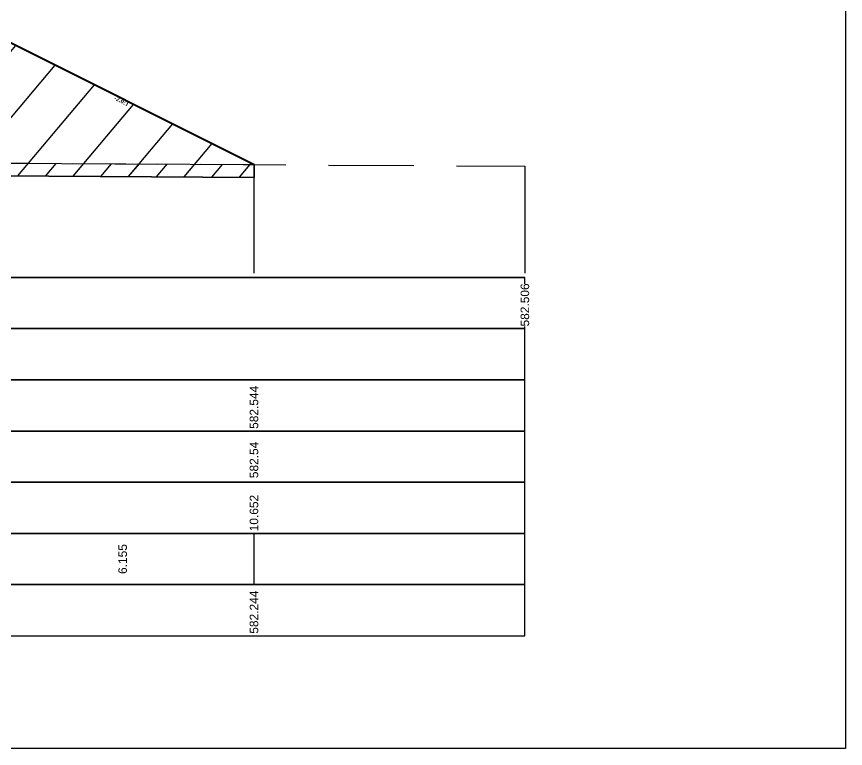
# Model space of a CAD drawing. Header units: millimetres. Extents: x 2762 to 3076, y 916 to 3305.
# Drawn here: x 2979.79 to 2999.21, y 2775.65 to 2792.8 of the extents above; entities that cross this region are included whole.
import ezdxf

# ---------------------------------------------------------------- set-up
doc = ezdxf.new("R2010")
doc.units = ezdxf.units.MM
doc.header["$LTSCALE"] = 2
doc.linetypes.add('CACHE', pattern=[9.525, 6.35, -3.175])
doc.linetypes.add('DASHED', pattern=[0.75, 0.5, -0.25])
doc.layers.add('C-ROAD-CORR', color=5, linetype='Continuous')
doc.layers.add('C-ROAD-SCTN', color=7, linetype='Continuous')
doc.styles.add('C3D_Etiquette', font='romans.shx')
doc.styles.add('C3D_Profil_Travers', font='romans.shx')

msp = doc.modelspace()

# ---------------------------------------------------------------- hatches: boundary and pattern name
at = {"linetype": 'Continuous', "lineweight": -3}
h = msp.add_hatch(dxfattribs=at)
h.set_pattern_fill('_U', color=3, angle=50, style=0, pattern_type=0)
h.set_pattern_definition([(50, (2961.6384, 2789.1721), (-0.766044, 0.642788), [])])
h.paths.add_polyline_path([(2961.638, 2789.172), (2961.868, 2789.402), (2963.368, 2789.462), (2968.808, 2792.182), (2976.805, 2792.501), (2979.201, 2792.406), (2985.357, 2789.328), (2985.357, 2789.028), (2975.099, 2789.09)])
h.paths.add_polyline_path([(2960.051, 2789.183), (2960.051, 2789.483), (2960.068, 2789.414), (2960.368, 2789.402), (2960.59, 2789.179)])
h = msp.add_hatch(dxfattribs=at)
h.set_pattern_fill('_U', color=150, scale=0.5, angle=50, style=0, pattern_type=0)
h.set_pattern_definition([(50, (2961.63844, 2789.1721), (-0.383022, 0.321394), [])])
h.paths.add_polyline_path([(2961.638, 2789.172), (2961.868, 2789.402), (2963.368, 2789.462), (2975.099, 2789.39), (2985.357, 2789.328), (2985.357, 2789.028), (2975.099, 2789.09)])
h.paths.add_polyline_path([(2960.051, 2789.483), (2961.408, 2789.474), (2963.368, 2789.462), (2961.868, 2789.402), (2961.638, 2789.172), (2961.408, 2789.174), (2960.59, 2789.179), (2960.368, 2789.402), (2960.068, 2789.414)])
h.paths.add_polyline_path([(2960.051, 2789.183), (2960.051, 2789.483), (2960.068, 2789.414), (2960.368, 2789.402), (2960.59, 2789.179)])

# ---------------------------------------------------------------- linework, layer by layer
at = {"color": 253, "linetype": 'Continuous', "lineweight": -3}
for p, q in [((2979.201, 2792.406), (2985.357, 2789.328)), ((2975.099, 2789.39), (2985.357, 2789.328)), ((2985.357, 2789.328), (2985.357, 2789.028)), ((2985.357, 2789.328), (2985.357, 2789.028)), ((2985.357, 2789.028), (2975.099, 2789.09)), ((2985.357, 2789.028), (2975.099, 2789.09))]:
    msp.add_line(p, q, dxfattribs=at)
at = {"color": 105, "linetype": 'DASHED', "lineweight": -3, "ltscale": 2}
msp.add_line((2975.099, 2789.39), (2991.705, 2789.289), dxfattribs=at)
at = {"color": 8, "linetype": 'CACHE', "lineweight": -3}
msp.add_line((2985.357, 2786.784), (2985.357, 2789.328), dxfattribs=at)
at = {"color": 98, "linetype": 'CACHE', "lineweight": -3}
msp.add_line((2991.705, 2789.289), (2991.705, 2786.784), dxfattribs=at)
at = {"color": 6, "linetype": 'Continuous', "lineweight": -3}
msp.add_line((2976.912, 2789.079), (2985.357, 2789.028), dxfattribs=at)
at = {"color": 7, "linetype": 'Continuous', "lineweight": -3}
for p, q in [((2957.704, 2786.684), (2991.706, 2786.684)), ((2985.357, 2779.484), (2985.357, 2780.684))]:
    msp.add_line(p, q, dxfattribs=at)
for points in [[(2957.704, 2785.484), (2991.706, 2785.484), (2991.706, 2786.684), (2957.704, 2786.684)], [(2957.704, 2784.284), (2991.706, 2784.284), (2991.706, 2785.484), (2957.704, 2785.484)], [(2957.704, 2783.084), (2991.706, 2783.084), (2991.706, 2784.284), (2957.704, 2784.284)], [(2957.704, 2781.884), (2991.706, 2781.884), (2991.706, 2783.084), (2957.704, 2783.084)], [(2957.704, 2780.684), (2991.706, 2780.684), (2991.706, 2781.884), (2957.704, 2781.884)], [(2957.704, 2779.484), (2991.706, 2779.484), (2991.706, 2780.684), (2957.704, 2780.684)], [(2957.704, 2778.284), (2991.706, 2778.284), (2991.706, 2779.484), (2957.704, 2779.484)]]:
    msp.add_3dface(points, dxfattribs=at)
at = {"layer": 'C-ROAD-CORR', "color": 1, "linetype": 'Continuous', "lineweight": 40}
msp.add_line((2979.201, 2792.406), (2985.357, 2789.328), dxfattribs=at)
at = {"layer": 'C-ROAD-SCTN', "color": 154, "linetype": 'Continuous', "lineweight": -3}
msp.add_line((2979.201, 2792.406), (2985.357, 2789.328), dxfattribs=at)
at = {"layer": 'C-ROAD-SCTN', "color": 1, "linetype": 'Continuous', "lineweight": -3}
msp.add_line((2979.201, 2792.406), (2985.357, 2789.328), dxfattribs=at)

# ---------------------------------------------------------------- texts
at = {"color": 7, "linetype": 'Continuous', "lineweight": -3, "insert": (2982.277, 2790.863), "char_height": 0.1, "width": 0.34598, "attachment_point": 2, "rotation": 333.4349, "style": 'C3D_Etiquette'}
msp.add_mtext('{\\fTimes New Roman|b1|i0|c0|p18;-2.0:1}', dxfattribs=at)
at = {"color": 7, "linetype": 'Continuous', "lineweight": -3, "char_height": 0.2, "rotation": 90, "style": 'C3D_Profil_Travers'}
for s, insert, attachment_point in [('{\\fArial|b0|i0|c0|p34;582.54}', (2985.357, 2781.979), 4), ('{\\fArial|b0|i0|c0|p34;6.155}', (2982.279, 2780.084), 5)]:
    msp.add_mtext(s, dxfattribs=dict(at, insert=insert, attachment_point=attachment_point))

# ---------------------------------------------------------------- next in the draw order: texts
at = {"color": 7, "linetype": 'Continuous', "lineweight": -3, "char_height": 0.2, "attachment_point": 4, "rotation": 90, "style": 'C3D_Profil_Travers', "bg_fill": 3, "box_fill_scale": 1.000375, "bg_fill_color": 256, "bg_fill_true_color": 13158600, "bg_fill_transparency": 0}
for s, insert, width in [('{\\fArial|b0|i0|c0|p34;582.506}', (2991.705, 2785.534), 0.99539), ('{\\fArial|b0|i0|c0|p34;582.544}', (2985.357, 2783.134), 0.99471), ('{\\fArial|b0|i0|c0|p34;\\C256;10.652}', (2985.357, 2780.734), 0.81751), ('{\\fArial|b0|i0|c0|p34;582.244}', (2985.357, 2778.334), 0.99471)]:
    msp.add_mtext(s, dxfattribs=dict(at, insert=insert, width=width))

# ---------------------------------------------------------------- next in the draw order: linework, layer by layer
msp.add_lwpolyline([(2950.215, 2805.145), (2999.215, 2805.145), (2999.215, 2775.645), (2950.215, 2775.645)], close=True)

doc.saveas('drawing.dxf')
